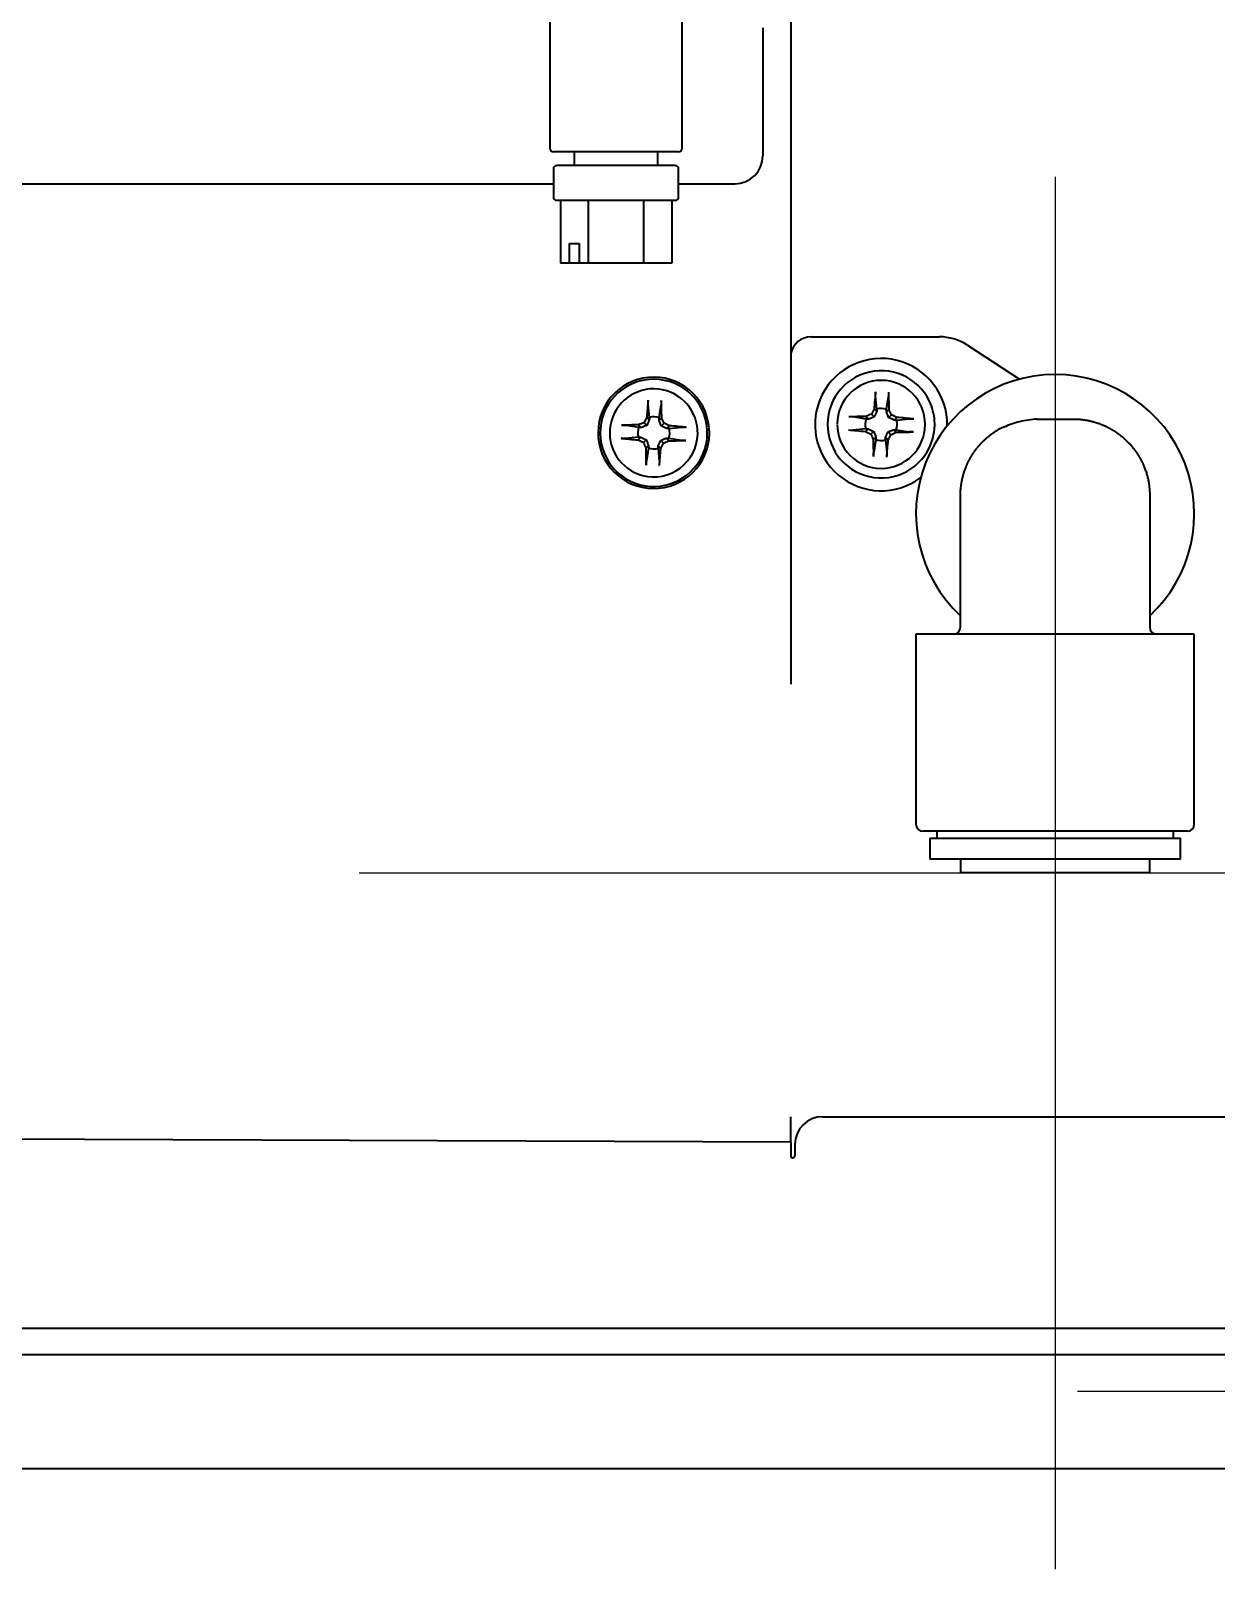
# Model space of a CAD drawing. Header units: inches. Extents: x 786 to 5755, y -850 to 3635.
# Drawn here: x 1431.7 to 1516.9, y 1280.3 to 1390.8 of the extents above; entities that cross this region are included whole.
import ezdxf

# ---------------------------------------------------------------- set-up
doc = ezdxf.new("R2010")
doc.units = ezdxf.units.IN
doc.layers.add('1', color=7, linetype='Continuous', true_color=0xffffff)
doc.layers.add('ORTHO$15', color=7, linetype='Continuous', true_color=0xffffff)

msp = doc.modelspace()

# ---------------------------------------------------------------- linework, layer by layer
at = {"color": 4}
for p, q in [((1505.32, 1380.33), (1505.32, 1280.33)), ((1455.32, 1330.33), (1555.32, 1330.33))]:
    msp.add_line(p, q, dxfattribs=at)
at = {"color": 6}
msp.add_line((1506.93, 1293.13), (1606.93, 1293.13), dxfattribs=at)
at = {"layer": '1', "color": 7, "linetype": 'Continuous', "lineweight": 35}
for p, q in [((1469.02, 1392.03), (1469.02, 1382.38)), ((1478.52, 1382.38), (1478.52, 1392.03)), ((1484.32, 1391.03), (1484.32, 1381.83)), ((1486.32, 1391.83), (1486.32, 1343.88)), ((1478.27, 1382.13), (1469.27, 1382.13)), ((1473.77, 1381.13), (1469.52, 1381.13)), ((1470.77, 1382.13), (1470.77, 1381.13)), ((1478.02, 1381.13), (1473.77, 1381.13)), ((1476.77, 1381.13), (1476.77, 1382.13)), ((1469.27, 1380.88), (1469.27, 1378.88)), ((1478.27, 1378.88), (1478.27, 1380.88)), ((1013.72, 1379.83), (1469.27, 1379.83)), ((1478.26, 1379.83), (1482.32, 1379.83)), ((1478.02, 1378.63), (1469.52, 1378.63)), ((1469.77, 1378.63), (1469.77, 1374.13)), ((1471.77, 1378.63), (1471.77, 1374.13)), ((1475.77, 1374.13), (1475.77, 1378.63)), ((1477.77, 1378.63), (1477.77, 1374.13)), ((1470.42, 1375.53), (1471.12, 1375.53)), ((1470.42, 1374.13), (1470.42, 1375.53)), ((1471.12, 1375.53), (1471.12, 1374.13)), ((1470.42, 1374.13), (1469.77, 1374.13)), ((1471.12, 1374.13), (1470.42, 1374.13)), ((1471.77, 1374.13), (1471.12, 1374.13)), ((1475.77, 1374.13), (1471.77, 1374.13)), ((1477.77, 1374.13), (1475.77, 1374.13)), ((1487.79, 1368.83), (1497, 1368.83)), ((1499.02, 1368.24), (1502.77, 1365.8)), ((1492.5, 1363.64), (1492.42, 1364.57)), ((1492.48, 1363.88), (1492.42, 1364.56)), ((1493.2, 1363.62), (1493.35, 1364.54)), ((1493.24, 1363.88), (1493.35, 1364.53)), ((1476.17, 1363.04), (1476.08, 1363.97)), ((1476.87, 1363.02), (1477.01, 1363.94)), ((1492.5, 1363.47), (1492.32, 1363.66)), ((1493.2, 1363.45), (1493.39, 1363.63)), ((1475.4, 1362.32), (1474.48, 1362.47)), ((1475.58, 1362.31), (1475.39, 1362.51)), ((1475.98, 1362.47), (1475.78, 1362.68)), ((1476.16, 1362.87), (1475.98, 1363.06)), ((1476.86, 1362.84), (1477.05, 1363.03)), ((1477.02, 1362.44), (1477.22, 1362.64)), ((1477.41, 1362.26), (1477.6, 1362.44)), ((1477.58, 1362.25), (1478.51, 1362.34)), ((1491.74, 1362.93), (1490.82, 1363.08)), ((1491.92, 1362.92), (1491.73, 1363.11)), ((1492.32, 1363.08), (1492.12, 1363.29)), ((1493.35, 1363.04), (1493.56, 1363.24)), ((1493.75, 1362.86), (1493.94, 1363.04)), ((1493.92, 1362.86), (1494.85, 1362.95)), ((1496.82, 1362.56), (1496.82, 1362.56)), ((1475.38, 1361.62), (1474.45, 1361.54)), ((1475.55, 1361.62), (1475.36, 1361.44)), ((1475.95, 1361.44), (1475.74, 1361.24)), ((1476.98, 1361.4), (1477.18, 1361.2)), ((1477.38, 1361.56), (1477.57, 1361.37)), ((1477.56, 1361.55), (1478.48, 1361.41)), ((1491.72, 1362.23), (1490.79, 1362.14)), ((1491.89, 1362.23), (1491.7, 1362.04)), ((1492.29, 1362.04), (1492.08, 1361.85)), ((1492.44, 1361.64), (1492.25, 1361.46)), ((1492.43, 1361.46), (1492.29, 1360.55)), ((1493.13, 1361.44), (1493.22, 1360.52)), ((1493.14, 1361.62), (1493.32, 1361.42)), ((1493.32, 1362.01), (1493.52, 1361.8)), ((1493.72, 1362.17), (1493.91, 1361.97)), ((1493.9, 1362.16), (1494.82, 1362.01)), ((1476.1, 1361.03), (1475.91, 1360.85)), ((1476.1, 1360.86), (1475.95, 1359.94)), ((1476.8, 1361.01), (1476.98, 1360.82)), ((1476.8, 1360.84), (1476.88, 1359.91)), ((1019.43, 1312.83), (1486.32, 1311.03)), ((1486.32, 1311.03), (1486.32, 1312.83)), ((1488.62, 1312.83), (1600.19, 1312.83)), ((1486.32, 1311.03), (1486.32, 1310.03)), ((1486.62, 1310.83), (1486.62, 1310.03)), ((1542.75, 1297.63), (788.72, 1297.63)), ((1543.15, 1295.73), (853.22, 1295.73)), ((853.22, 1287.57), (1580.22, 1287.57))]:
    msp.add_line(p, q, dxfattribs=at)
for centre, radius, start, end in [((1469.27, 1382.38), 0.25, 180, 270), ((1478.27, 1382.38), 0.25, 270, 0), ((1469.52, 1380.88), 0.25, 90, 180), ((1478.02, 1380.88), 0.25, 0, 90), ((1482.32, 1381.83), 2, 270, 0), ((1469.52, 1378.88), 0.25, 180, 270), ((1478.02, 1378.88), 0.25, 270, 0), ((1492.82, 1362.53), 4.75, 358.9994, 306.7636), ((1476.48, 1361.94), 4, 5.5489, 5.0834), ((1476.48, 1361.94), 3.85, 358.1576, 340.9564), ((1476.48, 1361.94), 3.16, 358.1576, 255.237), ((1492.82, 1362.54), 1.15, 70.3587, 105.9565), ((1476.48, 1361.94), 1.15, 160.3587, 195.9565), ((1476.48, 1361.94), 1.15, 70.3587, 105.9565), ((1476.48, 1361.94), 1.15, 340.3587, 15.9565), ((1492.82, 1362.54), 1.15, 160.3587, 195.9565), ((1492.82, 1362.54), 1.15, 340.3587, 15.9565), ((1476.48, 1361.94), 3.16, 255.237, 358.1576), ((1476.48, 1361.94), 3.85, 340.9564, 358.1576), ((1492.82, 1362.54), 1.15, 250.3587, 285.9565), ((1476.48, 1361.94), 1.15, 250.3587, 285.9565), ((1488.62, 1310.83), 2, 90, 180), ((1486.47, 1310.03), 0.15, 180, 0)]:
    msp.add_arc(centre, radius, start, end, dxfattribs=at)
for centre, major_axis, ratio, start_param, end_param in [((1487.79, 1367.33), (1.06, -1.06), 0.999695, 2.356347, 3.724687), ((1497, 1365.13), (1.05, 3.55), 0.999834, 5.995286, 6.571085), ((1492.82, 1362.55), (-3.85, 0), 0.999848, 3.494969, 9.250956), ((1492.82, 1362.55), (-3.16, 0), 0.999875, 0, 6.275129), ((1492.52, 1362.56), (0.18, 3.72), 0.072244, 0.900133, 1.272854), ((1492.52, 1362.6), (0.19, 3.72), 0.07137, 0.917609, 1.222967), ((1493.12, 1362.54), (-0.05, -3.73), 0.072244, 1.868738, 2.24146), ((1493.12, 1362.58), (-0.05, -3.73), 0.072489, 1.928249, 2.223962), ((1476.18, 1361.95), (0.18, 3.72), 0.072244, 0.900133, 1.272854), ((1476.78, 1361.93), (-0.05, -3.73), 0.072244, 1.868738, 2.24146), ((1492.27, 1362.82), (1.67, 3.29), 0.094201, 1.359315, 1.476181), ((1493.38, 1362.78), (1.45, -3.39), 0.094201, 1.665412, 1.782277), ((1492.82, 1362.55), (-3.85, 0), 0.999848, 3.109437, 3.494969), ((1476.49, 1362.24), (3.73, -0.05), 0.072244, 1.868738, 2.24146), ((1476.24, 1362.5), (3.39, 1.45), 0.094201, 1.665412, 1.782277), ((1475.94, 1362.22), (1.67, 3.29), 0.094201, 1.359315, 1.476181), ((1477.04, 1362.18), (1.45, -3.39), 0.094201, 1.665412, 1.782277), ((1476.76, 1362.48), (3.29, -1.67), 0.094201, 1.359315, 1.476181), ((1476.5, 1362.24), (3.72, -0.18), 0.072244, 0.900133, 1.272854), ((1492.82, 1362.84), (3.73, -0.05), 0.072244, 1.868738, 2.24146), ((1492.58, 1363.11), (3.39, 1.45), 0.094201, 1.665412, 1.782277), ((1493.1, 1363.09), (3.29, -1.67), 0.094201, 1.359315, 1.476181), ((1492.83, 1362.84), (3.72, -0.18), 0.072244, 0.900133, 1.272854), ((1492.82, 1362.55), (-3.85, 0), 0.999848, 2.967771, 3.109437), ((1476.47, 1361.64), (-3.72, 0.18), 0.072244, 0.900133, 1.272854), ((1476.2, 1361.39), (-3.29, 1.67), 0.094201, 1.359315, 1.476181), ((1475.92, 1361.7), (-1.45, 3.39), 0.094201, 1.665412, 1.782277), ((1477.03, 1361.66), (-1.67, -3.29), 0.094201, 1.359315, 1.476181), ((1476.72, 1361.38), (-3.39, -1.45), 0.094201, 1.665412, 1.782277), ((1476.48, 1361.64), (-3.73, 0.05), 0.072244, 1.868738, 2.24146), ((1492.8, 1362.25), (-3.72, 0.18), 0.072244, 0.900133, 1.272854), ((1492.54, 1362), (-3.29, 1.67), 0.094201, 1.359315, 1.476181), ((1492.26, 1362.3), (-1.45, 3.39), 0.094201, 1.665412, 1.782277), ((1492.52, 1362.55), (0.05, 3.73), 0.072244, 1.868738, 2.24146), ((1493.12, 1362.53), (-0.18, -3.72), 0.072244, 0.900133, 1.272854), ((1493.37, 1362.27), (-1.67, -3.29), 0.094201, 1.359315, 1.476181), ((1493.06, 1361.98), (-3.39, -1.45), 0.094201, 1.665412, 1.782277), ((1492.82, 1362.25), (-3.73, 0.05), 0.072244, 1.868738, 2.24146), ((1476.18, 1361.94), (0.05, 3.73), 0.072244, 1.868738, 2.24146), ((1476.78, 1361.92), (-0.18, -3.72), 0.072244, 0.900133, 1.272854)]:
    msp.add_ellipse(centre, major_axis=major_axis, ratio=ratio, start_param=start_param, end_param=end_param, dxfattribs=at)
msp.add_rational_spline([(1486.32, 1374.49), (1486.32, 1374.49), (1486.32, 1374.49)], [0.499999994161, 0.500000005839, 0.499999994161], degree=2, dxfattribs=at)
for points, knots in [([(1492.42, 1364.57), (1492.42, 1364.58), (1492.42, 1364.58), (1492.41, 1364.6), (1492.41, 1364.6), (1492.41, 1364.62), (1492.41, 1364.63), (1492.41, 1364.64), (1492.41, 1364.65), (1492.41, 1364.66), (1492.41, 1364.68), (1492.42, 1364.7), (1492.42, 1364.72), (1492.42, 1364.73), (1492.42, 1364.74), (1492.42, 1364.76), (1492.42, 1364.77), (1492.42, 1364.79), (1492.42, 1364.79), (1492.42, 1364.82), (1492.42, 1364.83), (1492.42, 1364.86), (1492.43, 1364.87), (1492.43, 1364.88)], [0, 0, 0, 0, 0.125, 0.125, 0.1875, 0.1875, 0.25, 0.3125, 0.3125, 0.375, 0.375, 0.5, 0.5, 0.5625, 0.5625, 0.625, 0.6875, 0.6875, 0.75, 0.75, 0.875, 0.875, 1, 1, 1, 1]), ([(1492.42, 1364.56), (1492.42, 1364.57), (1492.42, 1364.58), (1492.42, 1364.59), (1492.42, 1364.6), (1492.41, 1364.61), (1492.41, 1364.62), (1492.41, 1364.63), (1492.41, 1364.64), (1492.41, 1364.65), (1492.42, 1364.67), (1492.42, 1364.69), (1492.42, 1364.71), (1492.42, 1364.72), (1492.42, 1364.73), (1492.42, 1364.75), (1492.42, 1364.76), (1492.42, 1364.78), (1492.42, 1364.78), (1492.42, 1364.81), (1492.42, 1364.82), (1492.43, 1364.85), (1492.43, 1364.86), (1492.43, 1364.87)], [0, 0, 0, 0, 0.125, 0.125, 0.1875, 0.1875, 0.25, 0.3125, 0.3125, 0.375, 0.375, 0.5, 0.5, 0.5625, 0.5625, 0.625, 0.6875, 0.6875, 0.75, 0.75, 0.875, 0.875, 1, 1, 1, 1]), ([(1493.36, 1364.85), (1493.36, 1364.84), (1493.36, 1364.83), (1493.36, 1364.8), (1493.36, 1364.79), (1493.36, 1364.76), (1493.36, 1364.74), (1493.36, 1364.72), (1493.36, 1364.71), (1493.36, 1364.7), (1493.36, 1364.68), (1493.36, 1364.67), (1493.36, 1364.65), (1493.36, 1364.64), (1493.36, 1364.62), (1493.36, 1364.61), (1493.36, 1364.59), (1493.36, 1364.59), (1493.36, 1364.57), (1493.36, 1364.56), (1493.35, 1364.55), (1493.35, 1364.55), (1493.35, 1364.54), (1493.35, 1364.54)], [0, 0, 0, 0, 0.125, 0.125, 0.25, 0.25, 0.375, 0.375, 0.4375, 0.4375, 0.5, 0.5625, 0.5625, 0.625, 0.625, 0.75, 0.75, 0.8125, 0.8125, 0.875, 0.9375, 0.9375, 1, 1, 1, 1]), ([(1493.36, 1364.84), (1493.36, 1364.83), (1493.36, 1364.82), (1493.36, 1364.79), (1493.36, 1364.78), (1493.36, 1364.75), (1493.36, 1364.73), (1493.36, 1364.71), (1493.36, 1364.7), (1493.36, 1364.69), (1493.36, 1364.67), (1493.36, 1364.66), (1493.36, 1364.64), (1493.36, 1364.63), (1493.36, 1364.61), (1493.36, 1364.6), (1493.36, 1364.58), (1493.36, 1364.58), (1493.36, 1364.57), (1493.36, 1364.56), (1493.35, 1364.55), (1493.35, 1364.54), (1493.35, 1364.54), (1493.35, 1364.53)], [0, 0, 0, 0, 0.125, 0.125, 0.25, 0.25, 0.375, 0.375, 0.4375, 0.4375, 0.5, 0.5625, 0.5625, 0.625, 0.625, 0.75, 0.75, 0.8125, 0.8125, 0.875, 0.9375, 0.9375, 1, 1, 1, 1]), ([(1476.08, 1363.97), (1476.08, 1363.97), (1476.08, 1363.98), (1476.08, 1364), (1476.08, 1364), (1476.08, 1364.01), (1476.08, 1364.02), (1476.08, 1364.04), (1476.08, 1364.05), (1476.08, 1364.06), (1476.08, 1364.08), (1476.08, 1364.09), (1476.08, 1364.11), (1476.08, 1364.12), (1476.08, 1364.14), (1476.08, 1364.15), (1476.08, 1364.17), (1476.08, 1364.18), (1476.08, 1364.19), (1476.08, 1364.21), (1476.08, 1364.23), (1476.09, 1364.25), (1476.09, 1364.27), (1476.09, 1364.28)], [0, 0, 0, 0, 0.125, 0.125, 0.1875, 0.1875, 0.25, 0.3125, 0.3125, 0.375, 0.375, 0.5, 0.5, 0.5625, 0.5625, 0.625, 0.6875, 0.6875, 0.75, 0.75, 0.875, 0.875, 1, 1, 1, 1]), ([(1477.02, 1364.25), (1477.02, 1364.24), (1477.02, 1364.22), (1477.02, 1364.2), (1477.02, 1364.18), (1477.02, 1364.15), (1477.02, 1364.14), (1477.02, 1364.11), (1477.02, 1364.11), (1477.02, 1364.09), (1477.02, 1364.08), (1477.02, 1364.06), (1477.02, 1364.05), (1477.02, 1364.04), (1477.02, 1364.02), (1477.02, 1364.01), (1477.02, 1363.99), (1477.02, 1363.98), (1477.02, 1363.97), (1477.02, 1363.96), (1477.02, 1363.95), (1477.01, 1363.94), (1477.01, 1363.94), (1477.01, 1363.94)], [0, 0, 0, 0, 0.125, 0.125, 0.25, 0.25, 0.375, 0.375, 0.4375, 0.4375, 0.5, 0.5625, 0.5625, 0.625, 0.625, 0.75, 0.75, 0.8125, 0.8125, 0.875, 0.9375, 0.9375, 1, 1, 1, 1]), ([(1492.5, 1363.47), (1492.47, 1363.41), (1492.44, 1363.34), (1492.38, 1363.21), (1492.35, 1363.14), (1492.32, 1363.08)], [0, 0, 0, 0, 0.5, 0.5, 1, 1, 1, 1]), ([(1493.35, 1363.04), (1493.33, 1363.11), (1493.3, 1363.18), (1493.25, 1363.32), (1493.22, 1363.38), (1493.2, 1363.45)], [0, 0, 0, 0, 0.5, 0.5, 1, 1, 1, 1]), ([(1474.17, 1362.48), (1474.18, 1362.48), (1474.2, 1362.48), (1474.22, 1362.48), (1474.24, 1362.48), (1474.27, 1362.48), (1474.28, 1362.48), (1474.31, 1362.48), (1474.31, 1362.48), (1474.33, 1362.48), (1474.34, 1362.48), (1474.36, 1362.48), (1474.37, 1362.48), (1474.38, 1362.48), (1474.4, 1362.48), (1474.41, 1362.48), (1474.43, 1362.48), (1474.44, 1362.48), (1474.45, 1362.48), (1474.46, 1362.47), (1474.47, 1362.47), (1474.48, 1362.47), (1474.48, 1362.47), (1474.48, 1362.47)], [0, 0, 0, 0, 0.125, 0.125, 0.25, 0.25, 0.375, 0.375, 0.4375, 0.4375, 0.5, 0.5625, 0.5625, 0.625, 0.625, 0.75, 0.75, 0.8125, 0.8125, 0.875, 0.9375, 0.9375, 1, 1, 1, 1]), ([(1475.98, 1362.47), (1475.91, 1362.45), (1475.84, 1362.42), (1475.71, 1362.37), (1475.64, 1362.34), (1475.58, 1362.31)], [0, 0, 0, 0, 0.5, 0.5, 1, 1, 1, 1]), ([(1476.16, 1362.87), (1476.13, 1362.8), (1476.1, 1362.74), (1476.04, 1362.61), (1476.01, 1362.54), (1475.98, 1362.47)], [0, 0, 0, 0, 0.5, 0.5, 1, 1, 1, 1]), ([(1477.02, 1362.44), (1476.99, 1362.51), (1476.96, 1362.58), (1476.91, 1362.71), (1476.88, 1362.78), (1476.86, 1362.84)], [0, 0, 0, 0, 0.5, 0.5, 1, 1, 1, 1]), ([(1477.41, 1362.26), (1477.34, 1362.29), (1477.28, 1362.32), (1477.15, 1362.38), (1477.08, 1362.41), (1477.02, 1362.44)], [0, 0, 0, 0, 0.5, 0.5, 1, 1, 1, 1]), ([(1478.51, 1362.34), (1478.51, 1362.34), (1478.52, 1362.34), (1478.54, 1362.34), (1478.54, 1362.34), (1478.55, 1362.34), (1478.57, 1362.34), (1478.58, 1362.34), (1478.59, 1362.34), (1478.6, 1362.34), (1478.62, 1362.34), (1478.63, 1362.34), (1478.66, 1362.34), (1478.66, 1362.34), (1478.68, 1362.34), (1478.69, 1362.34), (1478.71, 1362.34), (1478.72, 1362.34), (1478.73, 1362.34), (1478.75, 1362.34), (1478.77, 1362.34), (1478.8, 1362.33), (1478.81, 1362.33), (1478.82, 1362.33)], [0, 0, 0, 0, 0.125, 0.125, 0.1875, 0.1875, 0.25, 0.3125, 0.3125, 0.375, 0.375, 0.5, 0.5, 0.5625, 0.5625, 0.625, 0.6875, 0.6875, 0.75, 0.75, 0.875, 0.875, 1, 1, 1, 1]), ([(1492.32, 1363.08), (1492.25, 1363.05), (1492.18, 1363.02), (1492.05, 1362.97), (1491.98, 1362.94), (1491.92, 1362.92)], [0, 0, 0, 0, 0.5, 0.5, 1, 1, 1, 1]), ([(1493.75, 1362.86), (1493.68, 1362.89), (1493.62, 1362.92), (1493.49, 1362.98), (1493.42, 1363.01), (1493.35, 1363.04)], [0, 0, 0, 0, 0.5, 0.5, 1, 1, 1, 1]), ([(1494.85, 1362.95), (1494.85, 1362.95), (1494.86, 1362.95), (1494.88, 1362.95), (1494.88, 1362.95), (1494.89, 1362.95), (1494.9, 1362.95), (1494.92, 1362.95), (1494.93, 1362.95), (1494.94, 1362.95), (1494.96, 1362.95), (1494.97, 1362.95), (1494.99, 1362.95), (1495, 1362.95), (1495.02, 1362.95), (1495.03, 1362.94), (1495.05, 1362.94), (1495.06, 1362.94), (1495.07, 1362.94), (1495.09, 1362.94), (1495.11, 1362.94), (1495.13, 1362.94), (1495.15, 1362.94), (1495.16, 1362.94)], [0, 0, 0, 0, 0.125, 0.125, 0.1875, 0.1875, 0.25, 0.3125, 0.3125, 0.375, 0.375, 0.5, 0.5, 0.5625, 0.5625, 0.625, 0.6875, 0.6875, 0.75, 0.75, 0.875, 0.875, 1, 1, 1, 1]), ([(1474.45, 1361.54), (1474.45, 1361.54), (1474.44, 1361.53), (1474.42, 1361.53), (1474.42, 1361.53), (1474.41, 1361.53), (1474.4, 1361.53), (1474.38, 1361.53), (1474.37, 1361.53), (1474.36, 1361.53), (1474.34, 1361.53), (1474.33, 1361.53), (1474.31, 1361.54), (1474.3, 1361.54), (1474.28, 1361.54), (1474.27, 1361.54), (1474.25, 1361.54), (1474.24, 1361.54), (1474.23, 1361.54), (1474.21, 1361.54), (1474.19, 1361.54), (1474.17, 1361.54), (1474.15, 1361.55), (1474.14, 1361.55)], [0, 0, 0, 0, 0.125, 0.125, 0.1875, 0.1875, 0.25, 0.3125, 0.3125, 0.375, 0.375, 0.5, 0.5, 0.5625, 0.5625, 0.625, 0.6875, 0.6875, 0.75, 0.75, 0.875, 0.875, 1, 1, 1, 1]), ([(1475.55, 1361.62), (1475.62, 1361.59), (1475.68, 1361.56), (1475.81, 1361.5), (1475.88, 1361.47), (1475.95, 1361.44)], [0, 0, 0, 0, 0.5, 0.5, 1, 1, 1, 1]), ([(1475.95, 1361.44), (1475.97, 1361.37), (1476, 1361.3), (1476.05, 1361.17), (1476.08, 1361.1), (1476.1, 1361.03)], [0, 0, 0, 0, 0.5, 0.5, 1, 1, 1, 1]), ([(1476.8, 1361.01), (1476.83, 1361.08), (1476.86, 1361.14), (1476.92, 1361.27), (1476.95, 1361.34), (1476.98, 1361.4)], [0, 0, 0, 0, 0.5, 0.5, 1, 1, 1, 1]), ([(1476.98, 1361.4), (1477.05, 1361.43), (1477.12, 1361.46), (1477.25, 1361.51), (1477.32, 1361.54), (1477.38, 1361.56)], [0, 0, 0, 0, 0.5, 0.5, 1, 1, 1, 1]), ([(1478.79, 1361.4), (1478.78, 1361.4), (1478.77, 1361.4), (1478.74, 1361.4), (1478.72, 1361.4), (1478.69, 1361.4), (1478.68, 1361.4), (1478.66, 1361.4), (1478.65, 1361.4), (1478.63, 1361.4), (1478.62, 1361.4), (1478.6, 1361.4), (1478.59, 1361.4), (1478.58, 1361.4), (1478.56, 1361.4), (1478.55, 1361.4), (1478.53, 1361.4), (1478.52, 1361.4), (1478.51, 1361.4), (1478.5, 1361.4), (1478.49, 1361.4), (1478.48, 1361.41), (1478.48, 1361.41), (1478.48, 1361.41)], [0, 0, 0, 0, 0.125, 0.125, 0.25, 0.25, 0.375, 0.375, 0.4375, 0.4375, 0.5, 0.5625, 0.5625, 0.625, 0.625, 0.75, 0.75, 0.8125, 0.8125, 0.875, 0.9375, 0.9375, 1, 1, 1, 1]), ([(1491.89, 1362.23), (1491.96, 1362.2), (1492.02, 1362.17), (1492.15, 1362.11), (1492.22, 1362.07), (1492.29, 1362.04)], [0, 0, 0, 0, 0.5, 0.5, 1, 1, 1, 1]), ([(1492.29, 1362.04), (1492.31, 1361.97), (1492.34, 1361.91), (1492.39, 1361.77), (1492.42, 1361.71), (1492.44, 1361.64)], [0, 0, 0, 0, 0.5, 0.5, 1, 1, 1, 1]), ([(1493.14, 1361.62), (1493.17, 1361.68), (1493.2, 1361.75), (1493.26, 1361.88), (1493.29, 1361.94), (1493.32, 1362.01)], [0, 0, 0, 0, 0.5, 0.5, 1, 1, 1, 1]), ([(1493.32, 1362.01), (1493.39, 1362.04), (1493.46, 1362.06), (1493.59, 1362.12), (1493.66, 1362.14), (1493.72, 1362.17)], [0, 0, 0, 0, 0.5, 0.5, 1, 1, 1, 1]), ([(1495.13, 1362), (1495.12, 1362), (1495.1, 1362), (1495.08, 1362), (1495.06, 1362), (1495.03, 1362), (1495.02, 1362), (1494.99, 1362), (1494.99, 1362), (1494.97, 1362), (1494.96, 1362), (1494.94, 1362), (1494.93, 1362), (1494.92, 1362), (1494.9, 1362), (1494.89, 1362), (1494.87, 1362.01), (1494.86, 1362.01), (1494.85, 1362.01), (1494.84, 1362.01), (1494.83, 1362.01), (1494.82, 1362.01), (1494.82, 1362.01), (1494.82, 1362.01)], [0, 0, 0, 0, 0.125, 0.125, 0.25, 0.25, 0.375, 0.375, 0.4375, 0.4375, 0.5, 0.5625, 0.5625, 0.625, 0.625, 0.75, 0.75, 0.8125, 0.8125, 0.875, 0.9375, 0.9375, 1, 1, 1, 1]), ([(1492.28, 1360.23), (1492.28, 1360.25), (1492.28, 1360.26), (1492.28, 1360.29), (1492.28, 1360.3), (1492.28, 1360.33), (1492.28, 1360.35), (1492.28, 1360.37), (1492.28, 1360.38), (1492.28, 1360.39), (1492.28, 1360.41), (1492.28, 1360.42), (1492.28, 1360.44), (1492.28, 1360.44), (1492.28, 1360.46), (1492.28, 1360.48), (1492.28, 1360.49), (1492.28, 1360.5), (1492.28, 1360.51), (1492.28, 1360.52), (1492.29, 1360.53), (1492.29, 1360.54), (1492.29, 1360.54), (1492.29, 1360.55)], [0, 0, 0, 0, 0.125, 0.125, 0.25, 0.25, 0.375, 0.375, 0.4375, 0.4375, 0.5, 0.5625, 0.5625, 0.625, 0.625, 0.75, 0.75, 0.8125, 0.8125, 0.875, 0.9375, 0.9375, 1, 1, 1, 1]), ([(1493.22, 1360.52), (1493.22, 1360.51), (1493.22, 1360.5), (1493.22, 1360.49), (1493.22, 1360.48), (1493.22, 1360.47), (1493.22, 1360.46), (1493.22, 1360.45), (1493.22, 1360.43), (1493.22, 1360.43), (1493.22, 1360.41), (1493.22, 1360.39), (1493.22, 1360.37), (1493.22, 1360.36), (1493.22, 1360.35), (1493.22, 1360.33), (1493.22, 1360.32), (1493.22, 1360.3), (1493.22, 1360.29), (1493.22, 1360.27), (1493.22, 1360.26), (1493.21, 1360.23), (1493.21, 1360.22), (1493.21, 1360.2)], [0, 0, 0, 0, 0.125, 0.125, 0.1875, 0.1875, 0.25, 0.3125, 0.3125, 0.375, 0.375, 0.5, 0.5, 0.5625, 0.5625, 0.625, 0.6875, 0.6875, 0.75, 0.75, 0.875, 0.875, 1, 1, 1, 1]), ([(1475.94, 1359.63), (1475.94, 1359.64), (1475.94, 1359.65), (1475.94, 1359.68), (1475.94, 1359.7), (1475.94, 1359.73), (1475.94, 1359.74), (1475.94, 1359.76), (1475.94, 1359.77), (1475.94, 1359.79), (1475.94, 1359.8), (1475.94, 1359.82), (1475.94, 1359.83), (1475.94, 1359.84), (1475.94, 1359.86), (1475.94, 1359.87), (1475.94, 1359.89), (1475.94, 1359.9), (1475.94, 1359.91), (1475.95, 1359.92), (1475.95, 1359.93), (1475.95, 1359.94), (1475.95, 1359.94), (1475.95, 1359.94)], [0, 0, 0, 0, 0.125, 0.125, 0.25, 0.25, 0.375, 0.375, 0.4375, 0.4375, 0.5, 0.5625, 0.5625, 0.625, 0.625, 0.75, 0.75, 0.8125, 0.8125, 0.875, 0.9375, 0.9375, 1, 1, 1, 1]), ([(1476.88, 1359.91), (1476.88, 1359.91), (1476.88, 1359.9), (1476.89, 1359.88), (1476.89, 1359.88), (1476.89, 1359.87), (1476.89, 1359.85), (1476.89, 1359.84), (1476.89, 1359.83), (1476.89, 1359.82), (1476.89, 1359.8), (1476.88, 1359.79), (1476.88, 1359.76), (1476.88, 1359.76), (1476.88, 1359.74), (1476.88, 1359.73), (1476.88, 1359.71), (1476.88, 1359.7), (1476.88, 1359.69), (1476.88, 1359.67), (1476.88, 1359.65), (1476.88, 1359.62), (1476.87, 1359.61), (1476.87, 1359.6)], [0, 0, 0, 0, 0.125, 0.125, 0.1875, 0.1875, 0.25, 0.3125, 0.3125, 0.375, 0.375, 0.5, 0.5, 0.5625, 0.5625, 0.625, 0.6875, 0.6875, 0.75, 0.75, 0.875, 0.875, 1, 1, 1, 1])]:
    msp.add_open_spline(points, degree=3, knots=knots, dxfattribs=at)
for points in [[(1492.5, 1363.64), (1492.5, 1363.59), (1492.5, 1363.53), (1492.5, 1363.47)], [(1493.2, 1363.45), (1493.2, 1363.51), (1493.2, 1363.56), (1493.2, 1363.62)], [(1475.58, 1362.31), (1475.52, 1362.32), (1475.46, 1362.32), (1475.4, 1362.32)], [(1476.17, 1363.04), (1476.17, 1362.98), (1476.16, 1362.92), (1476.16, 1362.87)], [(1476.86, 1362.84), (1476.86, 1362.9), (1476.86, 1362.96), (1476.87, 1363.02)], [(1477.58, 1362.25), (1477.52, 1362.25), (1477.47, 1362.26), (1477.41, 1362.26)], [(1491.92, 1362.92), (1491.86, 1362.92), (1491.8, 1362.93), (1491.74, 1362.93)], [(1493.92, 1362.86), (1493.86, 1362.86), (1493.8, 1362.86), (1493.75, 1362.86)], [(1475.38, 1361.62), (1475.44, 1361.62), (1475.5, 1361.62), (1475.55, 1361.62)], [(1477.38, 1361.56), (1477.44, 1361.56), (1477.5, 1361.56), (1477.56, 1361.55)], [(1491.72, 1362.23), (1491.78, 1362.23), (1491.84, 1362.23), (1491.89, 1362.23)], [(1492.44, 1361.64), (1492.44, 1361.58), (1492.44, 1361.52), (1492.43, 1361.46)], [(1493.13, 1361.44), (1493.14, 1361.5), (1493.14, 1361.56), (1493.14, 1361.62)], [(1493.72, 1362.17), (1493.78, 1362.16), (1493.84, 1362.16), (1493.9, 1362.16)], [(1476.1, 1361.03), (1476.1, 1360.98), (1476.1, 1360.92), (1476.1, 1360.86)], [(1476.8, 1360.84), (1476.8, 1360.9), (1476.8, 1360.95), (1476.8, 1361.01)]]:
    msp.add_open_spline(points, degree=3, dxfattribs=at)
at = {"layer": 'ORTHO$15', "color": 7, "linetype": 'Continuous', "lineweight": 35, "extrusion": (0, 1, 0)}
for p, q in [((1504.02, 1362.93), (1506.62, 1362.93)), ((1498.52, 1347.98), (1498.52, 1357.43)), ((1512.12, 1357.43), (1512.12, 1347.98)), ((1515.32, 1347.48), (1495.32, 1347.48)), ((1495.32, 1347.48), (1495.32, 1333.83)), ((1515.32, 1333.83), (1515.32, 1347.48)), ((1514.82, 1333.33), (1495.82, 1333.33)), ((1496.32, 1332.83), (1514.32, 1332.83)), ((1496.32, 1332.83), (1496.32, 1331.33)), ((1496.82, 1333.33), (1496.82, 1332.83)), ((1513.82, 1332.83), (1513.82, 1333.33)), ((1514.32, 1331.33), (1514.32, 1332.83)), ((1514.32, 1331.33), (1496.32, 1331.33)), ((1498.52, 1331.33), (1498.52, 1330.33)), ((1512.12, 1330.33), (1512.12, 1331.33)), ((1512.12, 1330.33), (1498.52, 1330.33))]:
    msp.add_line(p, q, dxfattribs=at)
at = {"layer": 'ORTHO$15', "color": 7, "linetype": 'Continuous', "lineweight": 35}
for centre, radius, start, end in [((1505.32, 1356.13), 10, 312.8479, 227.152), ((1498.02, 1347.98), 0.5, 270, 0), ((1512.62, 1347.98), 0.5, 180, 270), ((1495.82, 1333.83), 0.5, 180, 270), ((1514.82, 1333.83), 0.5, 270, 360)]:
    msp.add_arc(centre, radius, start, end, dxfattribs=at)
for points, knots in [([(1501.65, 1362.35), (1501.52, 1362.31), (1501.38, 1362.25), (1501.28, 1362.2), (1501.26, 1362.19)], [0, 0, 0, 0, 0.723431, 1, 1, 1, 1]), ([(1504.02, 1362.92), (1503.82, 1362.91), (1503.41, 1362.87), (1502.59, 1362.71), (1502, 1362.51), (1501.63, 1362.34)], [0, 0, 0, 0, 0.271967, 0.533633, 1, 1, 1, 1]), ([(1506.62, 1362.93), (1506.63, 1362.93), (1506.65, 1362.93), (1506.69, 1362.93), (1506.72, 1362.93), (1506.75, 1362.93), (1506.79, 1362.93), (1506.82, 1362.93), (1506.85, 1362.93), (1506.89, 1362.92), (1506.92, 1362.92), (1506.95, 1362.92), (1506.98, 1362.92), (1507.02, 1362.92), (1507.05, 1362.91), (1507.08, 1362.91), (1507.12, 1362.91), (1507.15, 1362.91), (1507.18, 1362.9), (1507.22, 1362.9), (1507.25, 1362.9), (1507.28, 1362.89), (1507.31, 1362.89), (1507.35, 1362.88), (1507.38, 1362.88), (1507.41, 1362.87), (1507.45, 1362.87), (1507.48, 1362.86), (1507.51, 1362.86), (1507.54, 1362.85), (1507.58, 1362.85), (1507.61, 1362.84), (1507.64, 1362.84), (1507.68, 1362.83), (1507.71, 1362.82), (1507.74, 1362.82), (1507.77, 1362.81), (1507.81, 1362.8), (1507.84, 1362.79), (1507.87, 1362.79), (1507.9, 1362.78), (1507.94, 1362.77), (1507.97, 1362.76), (1508, 1362.76), (1508.03, 1362.75), (1508.06, 1362.74), (1508.1, 1362.73), (1508.13, 1362.72), (1508.16, 1362.71), (1508.19, 1362.7), (1508.22, 1362.69), (1508.26, 1362.68), (1508.29, 1362.67), (1508.32, 1362.66), (1508.35, 1362.65), (1508.38, 1362.64), (1508.42, 1362.63), (1508.45, 1362.62), (1508.48, 1362.61), (1508.51, 1362.6), (1508.54, 1362.58), (1508.57, 1362.57), (1508.6, 1362.56), (1508.63, 1362.55), (1508.67, 1362.54), (1508.7, 1362.52), (1508.73, 1362.51), (1508.77, 1362.49), (1508.82, 1362.47), (1508.87, 1362.45), (1508.93, 1362.42), (1508.99, 1362.4), (1509.04, 1362.37), (1509.1, 1362.34), (1509.15, 1362.31), (1509.21, 1362.28), (1509.27, 1362.25), (1509.32, 1362.22), (1509.38, 1362.19), (1509.43, 1362.16), (1509.49, 1362.12), (1509.54, 1362.09), (1509.6, 1362.06), (1509.65, 1362.02), (1509.71, 1361.98), (1509.76, 1361.95), (1509.81, 1361.91), (1509.87, 1361.87), (1509.92, 1361.83), (1509.97, 1361.79), (1510.02, 1361.75), (1510.08, 1361.71), (1510.13, 1361.67), (1510.18, 1361.62), (1510.23, 1361.58), (1510.28, 1361.54), (1510.33, 1361.49), (1510.38, 1361.44), (1510.43, 1361.4), (1510.48, 1361.35), (1510.53, 1361.3), (1510.58, 1361.25), (1510.61, 1361.22), (1510.62, 1361.2)], [0, 0, 0, 0, 0.007246, 0.014493, 0.021741, 0.028991, 0.036242, 0.043494, 0.050748, 0.058003, 0.065259, 0.072517, 0.079777, 0.087038, 0.094301, 0.101566, 0.108833, 0.116101, 0.123372, 0.130644, 0.137918, 0.145195, 0.152473, 0.159754, 0.167037, 0.174322, 0.18161, 0.1889, 0.196192, 0.203487, 0.210784, 0.218084, 0.225386, 0.232692, 0.24, 0.24731, 0.254624, 0.26194, 0.26926, 0.276582, 0.283908, 0.291236, 0.298568, 0.305903, 0.313241, 0.320582, 0.327927, 0.335275, 0.342627, 0.349982, 0.35734, 0.364702, 0.372068, 0.379438, 0.386811, 0.394188, 0.401569, 0.408954, 0.416342, 0.423735, 0.431132, 0.438533, 0.445937, 0.453347, 0.46076, 0.468178, 0.4756, 0.483026, 0.496775, 0.510581, 0.524444, 0.538365, 0.552343, 0.566381, 0.580476, 0.59463, 0.608844, 0.623117, 0.637449, 0.651842, 0.666295, 0.680808, 0.695382, 0.710017, 0.724713, 0.739471, 0.754291, 0.769172, 0.784116, 0.799122, 0.814192, 0.829324, 0.844519, 0.859778, 0.8751, 0.890487, 0.905937, 0.921452, 0.937032, 0.952676, 0.968386, 0.98416, 1, 1, 1, 1]), ([(1499.93, 1361.11), (1499.94, 1361.12), (1499.96, 1361.14), (1499.98, 1361.16), (1500, 1361.19), (1500.03, 1361.21), (1500.05, 1361.24), (1500.07, 1361.26), (1500.1, 1361.28), (1500.12, 1361.31), (1500.14, 1361.33), (1500.17, 1361.35), (1500.19, 1361.38), (1500.21, 1361.4), (1500.24, 1361.42), (1500.26, 1361.45), (1500.28, 1361.47), (1500.31, 1361.49), (1500.33, 1361.51), (1500.36, 1361.53), (1500.38, 1361.56), (1500.41, 1361.58), (1500.43, 1361.6), (1500.46, 1361.62), (1500.48, 1361.64), (1500.51, 1361.66), (1500.53, 1361.68), (1500.56, 1361.7), (1500.58, 1361.72), (1500.61, 1361.74), (1500.63, 1361.76), (1500.66, 1361.78), (1500.68, 1361.8), (1500.71, 1361.82), (1500.73, 1361.84), (1500.76, 1361.86), (1500.78, 1361.88), (1500.81, 1361.9), (1500.84, 1361.92), (1500.86, 1361.93), (1500.89, 1361.95), (1500.91, 1361.97), (1500.94, 1361.99), (1500.97, 1362), (1500.99, 1362.02), (1501.02, 1362.04), (1501.04, 1362.06), (1501.07, 1362.07), (1501.1, 1362.09), (1501.12, 1362.11), (1501.15, 1362.12), (1501.18, 1362.14), (1501.2, 1362.15), (1501.23, 1362.17), (1501.25, 1362.18), (1501.26, 1362.19)], [0, 0, 0, 0, 0.019944, 0.039845, 0.059704, 0.079521, 0.099296, 0.119028, 0.138718, 0.158366, 0.177972, 0.197536, 0.217058, 0.236539, 0.255977, 0.275374, 0.294729, 0.314042, 0.333314, 0.352545, 0.371734, 0.390881, 0.409988, 0.429053, 0.448077, 0.46706, 0.486002, 0.504902, 0.523762, 0.542582, 0.56136, 0.580098, 0.598795, 0.617452, 0.636068, 0.654643, 0.673179, 0.691674, 0.710129, 0.728543, 0.746918, 0.765253, 0.783548, 0.801803, 0.820018, 0.838193, 0.856329, 0.874426, 0.892483, 0.9105, 0.928478, 0.946417, 0.964317, 0.982178, 1, 1, 1, 1]), ([(1510.62, 1361.2), (1510.62, 1361.2), (1510.62, 1361.2), (1510.62, 1361.2), (1510.62, 1361.2), (1510.62, 1361.2), (1510.62, 1361.2), (1510.63, 1361.2), (1510.63, 1361.2), (1510.63, 1361.2), (1510.63, 1361.2), (1510.63, 1361.2), (1510.63, 1361.19), (1510.63, 1361.19), (1510.63, 1361.19), (1510.64, 1361.19), (1510.64, 1361.19), (1510.64, 1361.19), (1510.64, 1361.18), (1510.64, 1361.18), (1510.65, 1361.18), (1510.65, 1361.18), (1510.65, 1361.17), (1510.65, 1361.17), (1510.66, 1361.17), (1510.66, 1361.16), (1510.66, 1361.16), (1510.67, 1361.16), (1510.67, 1361.15), (1510.67, 1361.15), (1510.68, 1361.15), (1510.68, 1361.14), (1510.68, 1361.14), (1510.69, 1361.13), (1510.69, 1361.13), (1510.69, 1361.13), (1510.7, 1361.12), (1510.7, 1361.12), (1510.71, 1361.11), (1510.71, 1361.11), (1510.72, 1361.1), (1510.72, 1361.1), (1510.73, 1361.09), (1510.73, 1361.08), (1510.74, 1361.08), (1510.74, 1361.07), (1510.75, 1361.07), (1510.75, 1361.06), (1510.76, 1361.05), (1510.76, 1361.05), (1510.77, 1361.04), (1510.78, 1361.03), (1510.8, 1361.01), (1510.83, 1360.97), (1510.87, 1360.92), (1510.94, 1360.83), (1511.04, 1360.7), (1511.14, 1360.57), (1511.2, 1360.47), (1511.24, 1360.42), (1511.27, 1360.36), (1511.31, 1360.3), (1511.34, 1360.25), (1511.38, 1360.19), (1511.41, 1360.13), (1511.45, 1360.07), (1511.48, 1360.01), (1511.51, 1359.94), (1511.55, 1359.88), (1511.58, 1359.81), (1511.6, 1359.77), (1511.61, 1359.74)], [0, 0, 0, 0, 0.000072, 0.00024, 0.000507, 0.000875, 0.001344, 0.001915, 0.002586, 0.003359, 0.004234, 0.00521, 0.006287, 0.007466, 0.008746, 0.010127, 0.01161, 0.013195, 0.014881, 0.016668, 0.018557, 0.020547, 0.022639, 0.024832, 0.027126, 0.029523, 0.03202, 0.034619, 0.03732, 0.040122, 0.043025, 0.04603, 0.049136, 0.052344, 0.055653, 0.059064, 0.062576, 0.06619, 0.069905, 0.073722, 0.07764, 0.08166, 0.085781, 0.090003, 0.094327, 0.098753, 0.10328, 0.107908, 0.112638, 0.11747, 0.122403, 0.127437, 0.132573, 0.172413, 0.210134, 0.245735, 0.368661, 0.489602, 0.52566, 0.562252, 0.599377, 0.637035, 0.675227, 0.713952, 0.753212, 0.793006, 0.833335, 0.874199, 0.915597, 0.957531, 1, 1, 1, 1]), ([(1498.66, 1358.67), (1498.66, 1358.67), (1498.66, 1358.67), (1498.66, 1358.68), (1498.66, 1358.68), (1498.67, 1358.69), (1498.67, 1358.69), (1498.67, 1358.7), (1498.67, 1358.71), (1498.67, 1358.72), (1498.67, 1358.73), (1498.68, 1358.74), (1498.68, 1358.75), (1498.68, 1358.76), (1498.69, 1358.78), (1498.69, 1358.79), (1498.7, 1358.81), (1498.7, 1358.83), (1498.71, 1358.85), (1498.71, 1358.87), (1498.72, 1358.89), (1498.72, 1358.91), (1498.73, 1358.94), (1498.74, 1358.96), (1498.75, 1359.01), (1498.78, 1359.09), (1498.81, 1359.2), (1498.85, 1359.31), (1498.89, 1359.41), (1498.93, 1359.5), (1498.96, 1359.58), (1498.99, 1359.66), (1499.03, 1359.74), (1499.06, 1359.82), (1499.1, 1359.89), (1499.13, 1359.96), (1499.17, 1360.03), (1499.21, 1360.09), (1499.24, 1360.16), (1499.27, 1360.2), (1499.28, 1360.22)], [0, 0, 0, 0, 0.001084, 0.002835, 0.005255, 0.008345, 0.012105, 0.016535, 0.021635, 0.027404, 0.033844, 0.040955, 0.048735, 0.057185, 0.066306, 0.076097, 0.086558, 0.09769, 0.109492, 0.121964, 0.135106, 0.148918, 0.163401, 0.178554, 0.194377, 0.260115, 0.3281, 0.398332, 0.47081, 0.524543, 0.577151, 0.628633, 0.67899, 0.728222, 0.776329, 0.823312, 0.86917, 0.913904, 0.957514, 1, 1, 1, 1]), ([(1499.28, 1360.22), (1499.29, 1360.23), (1499.3, 1360.25), (1499.32, 1360.28), (1499.33, 1360.31), (1499.35, 1360.34), (1499.37, 1360.37), (1499.39, 1360.4), (1499.41, 1360.43), (1499.43, 1360.46), (1499.45, 1360.49), (1499.47, 1360.52), (1499.49, 1360.55), (1499.51, 1360.58), (1499.53, 1360.61), (1499.55, 1360.64), (1499.57, 1360.67), (1499.59, 1360.7), (1499.62, 1360.73), (1499.64, 1360.75), (1499.66, 1360.78), (1499.68, 1360.81), (1499.7, 1360.84), (1499.73, 1360.87), (1499.75, 1360.9), (1499.77, 1360.92), (1499.79, 1360.95), (1499.82, 1360.98), (1499.84, 1361.01), (1499.86, 1361.03), (1499.89, 1361.06), (1499.91, 1361.09), (1499.93, 1361.1), (1499.93, 1361.11)], [0, 0, 0, 0, 0.032544, 0.065067, 0.097571, 0.130056, 0.162521, 0.194966, 0.227392, 0.259799, 0.292186, 0.324554, 0.356903, 0.389233, 0.421545, 0.453837, 0.486111, 0.518365, 0.550602, 0.582819, 0.615019, 0.6472, 0.679362, 0.711507, 0.743633, 0.775741, 0.807831, 0.839904, 0.871958, 0.903995, 0.936014, 0.968016, 1, 1, 1, 1]), ([(1511.61, 1359.74), (1511.61, 1359.74), (1511.62, 1359.73), (1511.63, 1359.7), (1511.65, 1359.65), (1511.69, 1359.56), (1511.74, 1359.43), (1511.8, 1359.28), (1511.87, 1359.09), (1511.93, 1358.87), (1511.99, 1358.64), (1512.02, 1358.46), (1512.05, 1358.32), (1512.07, 1358.17), (1512.08, 1358.06), (1512.09, 1357.96), (1512.1, 1357.9), (1512.11, 1357.83), (1512.11, 1357.76), (1512.11, 1357.7), (1512.12, 1357.63), (1512.12, 1357.56), (1512.12, 1357.5), (1512.12, 1357.45), (1512.12, 1357.43)], [0, 0, 0, 0, 0.005143, 0.01713, 0.034627, 0.070672, 0.141624, 0.208878, 0.274101, 0.391511, 0.502149, 0.563917, 0.625502, 0.686904, 0.748126, 0.776277, 0.804386, 0.832454, 0.86048, 0.888465, 0.916409, 0.944313, 0.972176, 1, 1, 1, 1]), ([(1498.52, 1357.43), (1498.52, 1357.43), (1498.52, 1357.44), (1498.52, 1357.44), (1498.52, 1357.45), (1498.52, 1357.47), (1498.52, 1357.49), (1498.52, 1357.53), (1498.52, 1357.59), (1498.53, 1357.67), (1498.53, 1357.75), (1498.53, 1357.84), (1498.54, 1357.96), (1498.56, 1358.09), (1498.58, 1358.21), (1498.59, 1358.32), (1498.61, 1358.41), (1498.62, 1358.49), (1498.64, 1358.56), (1498.65, 1358.62), (1498.66, 1358.66), (1498.66, 1358.67)], [0, 0, 0, 0, 0.002382, 0.008193, 0.017432, 0.030099, 0.046195, 0.06572, 0.128559, 0.190061, 0.250228, 0.316301, 0.411015, 0.534368, 0.629864, 0.715701, 0.791878, 0.858397, 0.915257, 0.962458, 1, 1, 1, 1])]:
    msp.add_open_spline(points, degree=3, knots=knots, dxfattribs=at)

doc.saveas('drawing.dxf')
